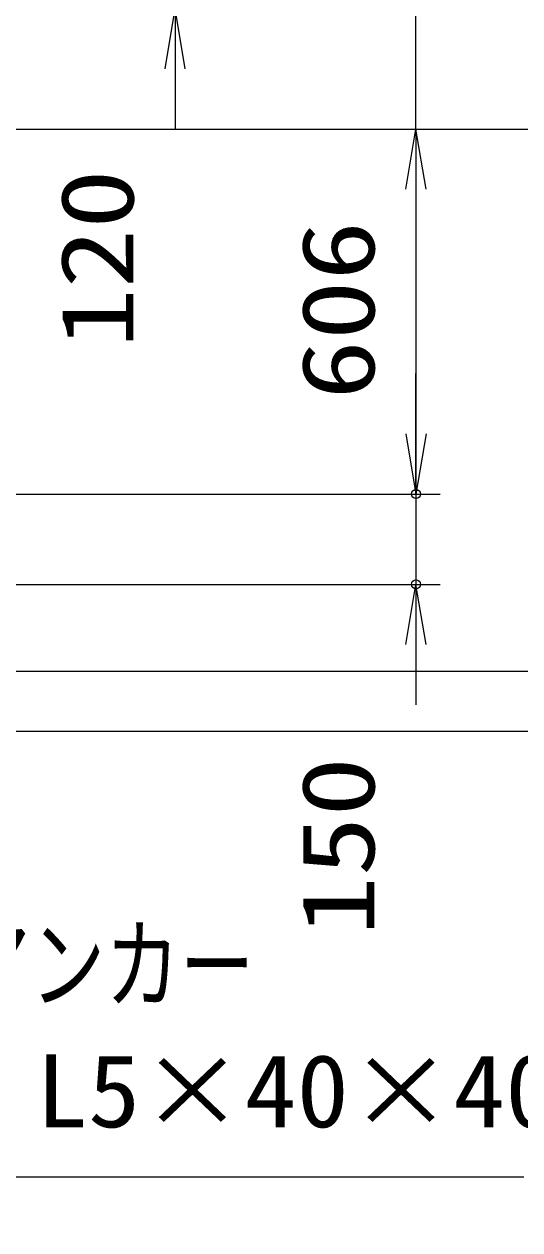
# Model space of a CAD drawing. Units: millimetres at full size. Extents: x -11880 to 11880, y -8400 to 8400.
# Drawn here: x 6535 to 7358, y -2681 to -679 of the extents above; entities that cross this region are included whole.
import ezdxf
from ezdxf.enums import TextEntityAlignment as Align

# ---------------------------------------------------------------- set-up
doc = ezdxf.new("R2010")
doc.units = ezdxf.units.MM
doc.header["$LTSCALE"] = 30
doc.header["$PDMODE"] = 32
doc.header["$PDSIZE"] = 15
doc.layers.add('0-4_寸法線', color=4, linetype='Continuous', lineweight=18)
doc.layers.add('0-5_0', color=7, linetype='Continuous', lineweight=18)
doc.layers.add('0-6_Defpoints', color=7, linetype='Continuous')
doc.styles.add('ＭＳ ゴシック', font='')
doc.styles.get('ＭＳ ゴシック').set_extended_font_data('MS Gothic')

# ---------------------------------------------------------------- blocks, each defined once
blk = doc.blocks.new('_Open')
at = {"layer": '0-5_0', "color": 4}
blk.add_line((-30, 5), (0, 0), dxfattribs=at)
blk.add_lwpolyline([(-30, -5), (0, 0), (-30, 0)], dxfattribs=at)
blk = doc.blocks.new('S44')
at = {"layer": '0-4_寸法線'}
for points in [[(5447476.8, 80232718.7), (5403820.8, 80232718.7), (5384340.3, 80281064.2), (5383219, 80283846.8)], [(5384804, 80281251.1), (5383219, 80283846.8), (5383876.5, 80280877.3)]]:
    blk.add_lwpolyline(points, dxfattribs=at)
at = {"layer": '0-4_寸法線', "color": 254, "style": 'ＭＳ ゴシック'}
for s, width, p in [('ベースアンカー', 0.75, (5408020.8, 80240419.3)), ('SS400 L5×40×40', 1.05, (5407588.8, 80234119.3))]:
    blk.add_text(s, height=3637, dxfattribs=dict(at, width=width)).set_placement(p, align=Align.BOTTOM_LEFT)
blk = doc.blocks.new('S45')
at = {"layer": '0-4_寸法線'}
for points in [[(5442315.7, 80222899.4), (5398227.7, 80222899.4), (5383119.2, 80259579.7), (5381976.7, 80262353.6)], [(5383581.5, 80259770.1), (5381976.7, 80262353.6), (5382656.9, 80259389.3)]]:
    blk.add_lwpolyline(points, dxfattribs=at)
at = {"layer": '0-4_寸法線', "color": 254, "style": 'ＭＳ ゴシック', "width": 0.95}
blk.add_text('異形丸鋼 SD295 D16', height=3637, dxfattribs=at).set_placement((5401275.7, 80224300), align=Align.BOTTOM_LEFT)

msp = doc.modelspace()

# ---------------------------------------------------------------- linework, layer by layer
at = {"layer": '0-4_寸法線'}
for p, q in [((7185.27, -853.37), (7185.27, -653.37)), ((6785.27, -753.37), (6785.27, -853.37)), ((5628.04, -853.37), (7225.27, -853.37)), ((5628.04, -853.37), (7225.27, -853.37)), ((5628.04, -853.37), (7625.27, -853.37)), ((5628.04, -853.37), (7625.27, -853.37)), ((7185.27, -853.37), (7185.27, -1459.37)), ((7185.27, -953.37), (7185.27, -1053.37)), ((7185.27, -1359.37), (7185.27, -1259.37)), ((5278.04, -1459.37), (7225.27, -1459.37)), ((5278.04, -1459.37), (7225.27, -1459.37)), ((7185.27, -1459.37), (7185.27, -1609.37)), ((5278.04, -1609.37), (7225.27, -1609.37)), ((7185.27, -1709.37), (7185.27, -1809.37)), ((5753.04, -1753.37), (7625.27, -1753.37)), ((5753.04, -1753.37), (7625.27, -1753.37)), ((5753.04, -1853.37), (7625.27, -1853.37))]:
    msp.add_line(p, q, dxfattribs=at)
at = {"layer": '0-6_Defpoints'}
for p in [(7185.27, -1459.37), (7185.27, -1609.37)]:
    msp.add_point(p, dxfattribs=at)

# ---------------------------------------------------------------- block references
at = {"layer": '0-4_寸法線', "xscale": 3.333333, "yscale": 3.333333}
for p, rotation in [((6785.27, -653.37), 90), ((7185.27, -853.37), 90), ((7185.27, -853.37), 90), ((7185.27, -1459.37), 270), ((7185.27, -1459.37), 270), ((7185.27, -1609.37), 90)]:
    msp.add_blockref('_Open', p, dxfattribs=dict(at, rotation=rotation))
at = {"layer": '0-4_寸法線', "xscale": 0.03333333, "yscale": 0.03333333}
for name in ['S44', 'S45']:
    msp.add_blockref(name, (-174218.27, -2677017.73), dxfattribs=at)

# ---------------------------------------------------------------- texts
at = {"layer": '0-4_寸法線', "color": 254, "style": 'ＭＳ ゴシック', "width": 1.2}
for s, p in [('120', (6752.58, -1216.93)), ('606', (7152.58, -1302.77)), ('150', (7152.58, -2192.86))]:
    msp.add_text(s, height=121.2, rotation=90, dxfattribs=at).set_placement(p, align=Align.BOTTOM_LEFT)

doc.saveas('drawing.dxf')
